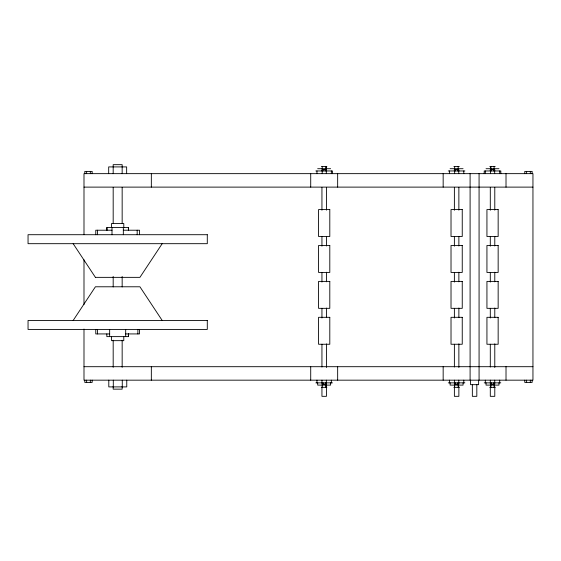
<?xml version="1.0" encoding="UTF-8"?>
<svg xmlns="http://www.w3.org/2000/svg" width="561" height="561" viewBox="0 0 561 561"><rect width="100%" height="100%" fill="white"/><g stroke="black" fill="none" stroke-linecap="round" stroke-linejoin="round"><path stroke-width="0.84" d="M73.161 320.457L95.412 286.783L139.927 286.783L162.185 320.457M162.185 243.684L139.92 277.358L95.412 277.358M321.46 166.463L326.846 166.463M453.898 166.463L459.291 166.463M489.816 166.463L495.202 166.463M317.687 168.714L330.618 168.714M450.125 168.714L463.063 168.714M486.043 168.714L498.974 168.714M315.85 170.958L332.456 170.958L332.456 173.651M448.288 170.958L464.901 170.958M83.996 187.115L532.95 187.115M112.004 230.22L95.777 230.22L95.777 234.708M123.336 230.22L139.528 230.22L139.528 234.708M109.654 333.928L95.777 333.928L95.777 329.433M125.685 333.928L139.528 333.928L139.528 329.433M83.996 366.698L532.95 366.698M315.85 382.861L332.456 382.861M448.288 382.861L464.901 382.861M484.206 382.861L500.819 382.861M321.46 387.349L326.846 387.349M453.898 387.349L459.291 387.349M489.816 387.349L495.202 387.349M73.154 243.684L95.412 277.358M532.151 173.651L532.151 171.407L524.773 171.407L524.773 173.651M532.151 380.169L532.151 382.413L524.773 382.413L524.773 380.169M530.306 171.407L530.306 173.651M530.306 380.169L530.306 382.413M526.618 171.407L526.618 173.651M526.618 380.169L526.618 382.413M506.015 173.651L506.015 187.115M506.015 366.698L506.015 380.169M500.819 173.651L500.819 170.958L484.206 170.958L484.206 173.651M499.704 170.958L499.704 173.651M499.704 380.169L499.704 382.861M498.974 382.861L498.974 385.105L486.043 385.105L486.043 382.861M494.753 170.958L494.753 169.611L490.265 169.611L490.265 170.958M494.788 187.444L494.788 210.165M494.788 236.384L494.788 245.999M494.788 272.218L494.788 281.832M494.788 308.052L494.788 317.666M494.788 343.886L494.788 367.49M494.697 380.169L494.795 384.208L490.307 384.208L490.328 380.169M494.788 386.718L494.788 396.332L490.3 396.332L490.3 386.971M494.676 170.958L494.676 173.651M494.101 166.463L494.101 168.861M494.101 384.958L494.101 387.349M493.729 382.861L493.729 384.208M493.575 169.611L493.575 170.958M491.485 382.861L491.485 384.208M491.331 169.611L491.331 170.958M490.924 166.463L490.924 168.861M490.924 384.958L490.924 387.349M490.566 166.463L490.566 168.861M490.566 170.958L490.566 173.651M490.566 384.958L490.566 387.349M490.3 187.486L490.3 210.256M490.3 236.532L490.3 246.167M490.3 272.443L490.3 282.078M490.3 308.347L490.3 317.982M490.3 344.258L490.3 367.027M485.314 170.958L485.314 173.651M485.314 380.169L485.314 382.861M479.073 173.651L479.073 380.169M478.624 380.337L478.624 384.657L470.546 384.657L470.546 380.337M476.822 384.657L476.822 396.332L472.348 396.332L472.348 384.657M470.097 173.651L470.097 380.169M463.786 170.958L463.786 173.651M463.786 380.169L463.786 382.861M463.063 382.861L463.063 385.105L450.125 385.105L450.125 382.861M458.835 170.958L458.835 169.611L454.347 169.611L454.347 170.958M458.87 187.444L458.87 210.165M458.87 236.384L458.87 245.999M458.87 272.218L458.87 281.832M458.87 308.052L458.87 317.666M458.87 343.886L458.87 367.49M458.877 382.861L458.877 384.208L454.389 384.208L454.41 380.169M458.87 386.718L458.87 396.332L454.382 396.332L454.382 386.971M458.765 170.958L458.765 173.651M458.779 380.169L458.779 382.861M458.183 166.463L458.183 168.861M458.183 384.958L458.183 387.349M457.811 382.861L457.811 384.208M457.657 169.611L457.657 170.958M455.567 382.861L455.567 384.208M455.413 169.611L455.413 170.958M454.648 166.463L454.648 168.861M454.648 170.958L454.648 173.651M454.648 384.958L454.648 387.349M454.382 187.486L454.382 210.256M454.382 236.532L454.382 246.167M454.382 272.443L454.382 282.078M454.382 308.347L454.382 317.982M454.382 344.258L454.382 367.027M449.403 170.958L449.403 173.651M449.403 380.169L449.403 382.861M443.162 173.651L443.162 187.115M443.162 366.698L443.162 380.169M337.659 173.651L337.659 187.115M337.659 366.698L337.659 380.169M331.348 170.958L331.348 173.651M331.348 380.169L331.348 382.861M330.618 382.861L330.618 385.105L317.687 385.105L317.687 382.861M326.397 166.463L326.432 169.085M326.397 170.958L326.397 169.611L321.909 169.611L321.909 170.958M326.432 187.444L326.432 210.165M326.432 236.384L326.432 245.999M326.432 272.218L326.432 281.832M326.432 308.052L326.432 317.666M326.432 343.886L326.432 367.49M326.432 382.861L326.432 384.208L321.944 384.208L321.965 380.169M326.397 384.958L326.432 396.332L321.944 396.332L321.944 386.971M326.32 166.463L326.32 168.861M326.32 170.958L326.32 173.651M326.341 380.169L326.341 382.861M326.32 384.958L326.32 387.349M325.738 166.463L325.738 168.861M325.738 384.958L325.738 387.349M325.373 382.861L325.373 384.208M325.219 169.611L325.219 170.958M323.129 382.861L323.129 384.208M322.975 169.611L322.975 170.958M322.21 166.463L322.21 168.861M322.21 170.958L322.21 173.651M322.21 384.958L322.21 387.349M321.944 187.486L321.944 210.256M321.944 236.532L321.944 246.167M321.944 272.443L321.944 282.078M321.944 308.347L321.944 317.982M321.944 344.258L321.944 367.027M316.958 170.958L316.958 173.651M316.958 380.169L316.958 382.861M310.717 173.651L310.717 187.115M310.717 366.698L310.717 380.169M151.337 173.651L151.337 187.115M151.337 366.698L151.337 380.169M137.873 329.433L137.873 333.928M137.172 230.22L137.172 234.708M128.497 230.22L128.497 227.521L106.835 227.521L106.835 230.22M128.497 333.928L128.497 336.621L106.835 336.621L106.835 333.928M128.385 227.521L128.385 230.22M128.385 333.928L128.385 336.621M126.758 380.169L126.758 386.901L108.799 386.901L108.799 380.169M126.646 173.651L126.646 166.912L108.687 166.912L108.687 173.651M125.685 329.433L125.685 336.621M123.792 227.521L123.792 223.481L111.548 223.481L111.548 227.521M123.792 336.621L123.792 340.66L111.548 340.66L111.548 336.621M123.336 227.521L123.336 234.708M122.27 380.169L122.27 386.901M122.158 173.651L122.158 164.668L113.182 164.668L113.182 173.651M122.158 187.381L122.158 223.194M122.158 276.475L122.158 286.952M122.158 340.232L122.158 367.308M122.158 386.529L122.158 389.145L113.182 389.145L113.182 386.529M113.294 380.169L113.294 386.901M113.182 187.381L113.182 223.194M113.182 276.475L113.182 286.952M113.182 340.232L113.182 367.308M112.004 227.521L112.004 234.708M109.654 329.433L109.654 336.621M106.948 227.521L106.948 230.22M97.467 230.22L97.467 234.708M97.467 329.433L97.467 333.928M92.172 173.651L92.172 171.407L84.802 171.407L84.802 173.651M92.172 380.169L92.172 382.413L84.802 382.413L84.802 380.169M90.328 171.407L90.328 173.651M90.328 380.169L90.328 382.413M86.639 171.407L86.639 173.651M86.639 380.169L86.639 382.413M83.996 234.421L83.996 173.651L532.95 173.651L532.95 380.169L83.996 380.169L83.996 329.034M83.996 259.827L83.996 304.504M329.798 209.569L318.578 209.569L318.578 236.504L329.798 236.504L329.798 209.569M462.243 209.569L451.016 209.569L451.016 236.504L462.243 236.504L462.243 209.569M498.154 209.569L486.934 209.569L486.934 236.504L498.154 236.504L498.154 209.569M207.29 234.708L28.05 234.708L28.05 243.684L207.29 243.684L207.29 234.708M329.798 245.48L318.578 245.48L318.578 272.422L329.798 272.422L329.798 245.48M462.243 245.48L451.016 245.48L451.016 272.422L462.243 272.422L462.243 245.48M498.154 245.48L486.934 245.48L486.934 272.422L498.154 272.422L498.154 245.48M329.798 281.398L318.578 281.398L318.578 308.333L329.798 308.333L329.798 281.398M462.243 281.398L451.016 281.398L451.016 308.333L462.243 308.333L462.243 281.398M498.154 281.398L486.934 281.398L486.934 308.333L498.154 308.333L498.154 281.398M329.798 317.316L318.578 317.316L318.578 344.251L329.798 344.251L329.798 317.316M462.243 317.316L451.016 317.316L451.016 344.251L462.243 344.251L462.243 317.316M498.154 317.316L486.934 317.316L486.934 344.251L498.154 344.251L498.154 317.316M207.29 320.457L28.05 320.457L28.05 329.433L207.29 329.433L207.29 320.457"/></g></svg>
